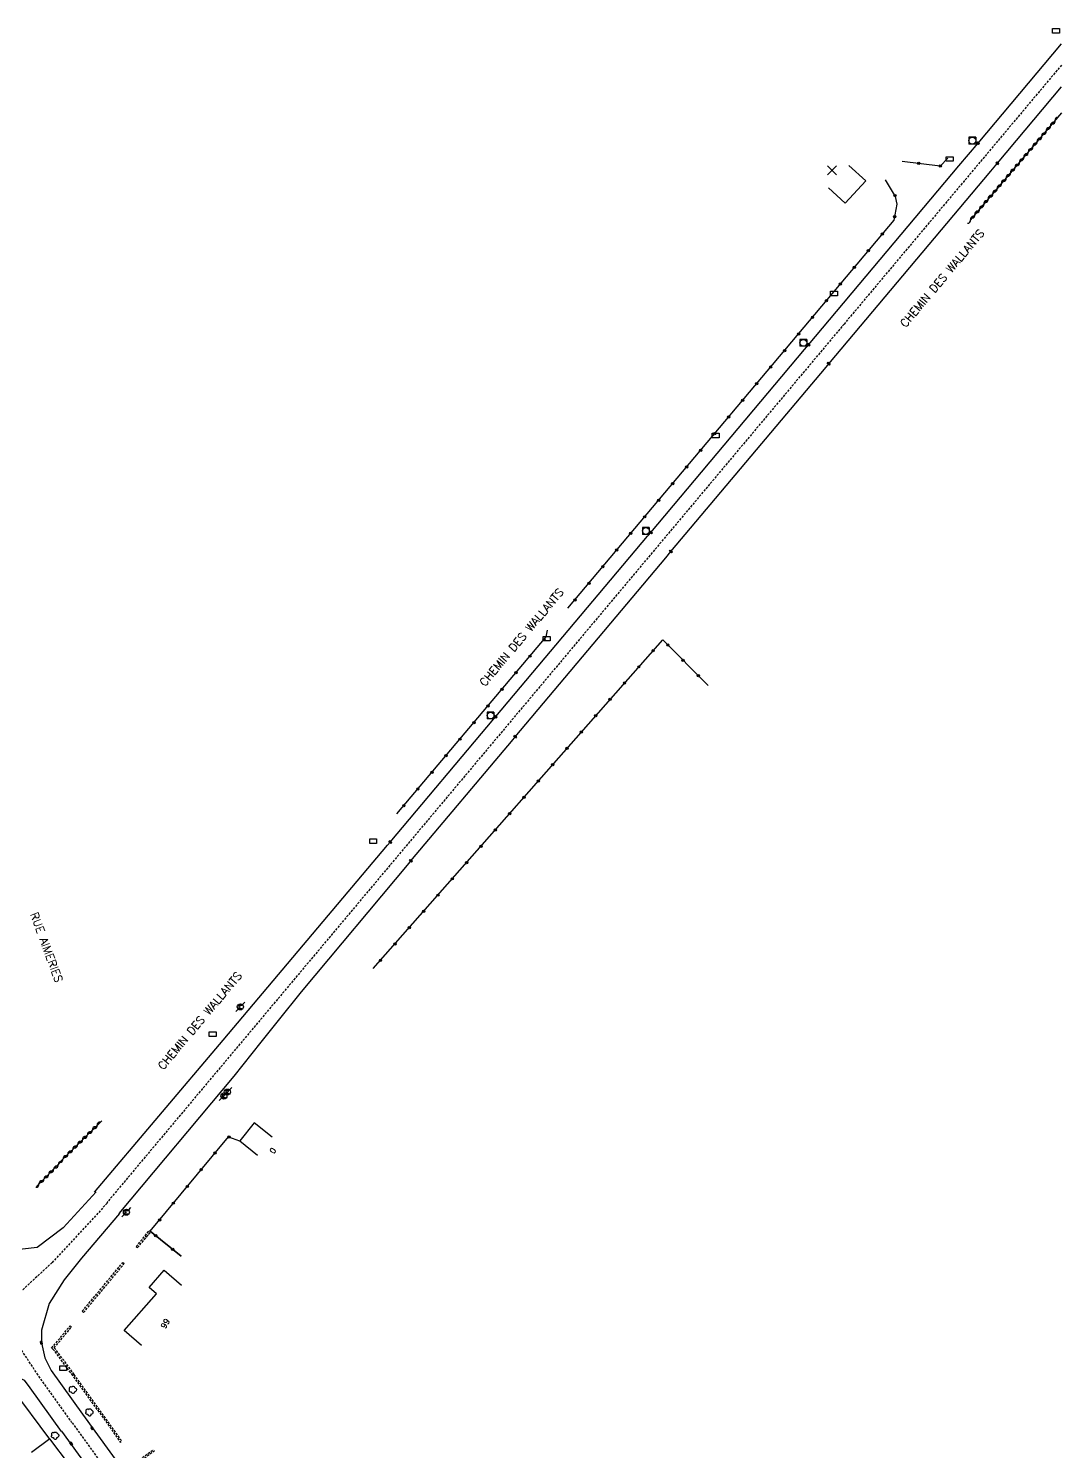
# Model space of a CAD drawing. Header units: millimetres. Extents: x 108000 to 109000, y 121000 to 122000.
# Drawn here: x 108774.1 to 109000, y 121605.4 to 121916.6 of the extents above; entities that cross this region are included whole.
import ezdxf
from ezdxf.enums import TextEntityAlignment as Align

# ---------------------------------------------------------------- set-up
doc = ezdxf.new("R2010")
doc.units = ezdxf.units.MM
doc.linetypes.add('DASHED', pattern=[0.75, 0.5, -0.25])
doc.layers.get('0').update_dxf_attribs({"linetype": 'CONTINUOUS'})
for name, color, linetype in [('W0001', 6, 'DASHED'), ('W0008', 7, 'CONTINUOUS'), ('W0100', 7, 'CONTINUOUS'), ('W0112', 1, 'DASHED'), ('W0300', 7, 'CONTINUOUS'), ('W0310', 3, 'CONTINUOUS'), ('W0322', 7, 'CONTINUOUS'), ('W0400', 7, 'CONTINUOUS'), ('W0420', 7, 'CONTINUOUS'), ('W0471', 7, 'CONTINUOUS'), ('W0989', 7, 'CONTINUOUS'), ('W0991', 7, 'CONTINUOUS'), ('W1471', 7, 'CONTINUOUS')]:
    doc.layers.add(name, color=color, linetype=linetype)
doc.styles.get("Standard").update_dxf_attribs({"font": 'romans.shx', "width": 0.85})

# ---------------------------------------------------------------- blocks, each defined once
blk = doc.blocks.new('t310o')
at = {"color": 0, "linetype": 'Continuous'}
for centre, start, end in [((-0.5, 0.38), 216.8699, 323.1304), ((0.5, -0.37), 36.8699, 143.1303)]:
    blk.add_arc(centre, 0.625, start, end, dxfattribs=at)
blk = doc.blocks.new('T400')
for p, q in [((-0.15, 0.3), (0.15, 0.3)), ((-0.15, -0.25), (-0.15, 0.3)), ((-0.15, 0.15), (0.15, 0.15)), ((-0.15, 0), (0.15, 0)), ((0.15, 0.3), (0.15, -0.25)), ((-0.15, -0.15), (0.15, -0.15)), ((-0.15, -0.25), (-0.15, -0.3)), ((-0.15, -0.3), (0.15, -0.3)), ((0.15, -0.3), (0.15, -0.25))]:
    blk.add_line(p, q)
blk = doc.blocks.new('T471')
for p, q in [((-0.333334, 0.333334), (-0.333334, -0.333334)), ((-0.333334, 0.333334), (0.333334, 0.333334)), ((-0.333334, 0), (0, 0)), ((0.500001, 0.500001), (1.000002, 1.000002)), ((-0.500001, -0.500001), (-1.000002, -1.000002)), ((-0.333334, -0.333334), (0.333334, -0.333334))]:
    blk.add_line(p, q)
blk.add_ellipse((0, 0), major_axis=(0.471405, 0.471405), ratio=1, start_param=5.4977871438, end_param=11.780972451)
blk = doc.blocks.new('T300')
for p, q in [((-0.8, 0.51), (-0.86, 0.34)), ((-0.86, 0.34), (-0.86, 0.17)), ((-0.86, 0.17), (-0.74, 0.06)), ((-0.69, 0.63), (-0.8, 0.51)), ((-0.8, -0.06), (-0.74, 0.06)), ((-0.74, 0.06), (-0.69, 0.11)), ((-0.57, 0.69), (-0.69, 0.63)), ((-0.46, 0.69), (-0.57, 0.69)), ((-0.29, 0.63), (-0.46, 0.69)), ((-0.29, 0.63), (-0.17, 0.74)), ((-0.23, 0.57), (-0.29, 0.63)), ((-0.17, 0.74), (-0.06, 0.8)), ((-0.06, 0.8), (0.06, 0.8)), ((0.06, 0.8), (0.23, 0.74)), ((0.23, 0.74), (0.34, 0.63)), ((0.34, 0.63), (0.4, 0.51)), ((0.46, 0.46), (0.34, 0.46)), ((0.4, 0.51), (0.4, 0.46)), ((0.57, 0.4), (0.46, 0.46)), ((0.57, 0.4), (0.69, 0.29)), ((0.69, 0.29), (0.74, 0.17)), ((0.74, 0.06), (0.69, -0.17)), ((0.74, 0.17), (0.74, 0.06)), ((-0.8, -0.17), (-0.8, -0.06)), ((-0.8, -0.23), (-0.8, -0.17)), ((-0.74, -0.34), (-0.8, -0.23)), ((-0.69, -0.4), (-0.74, -0.34)), ((-0.51, -0.46), (-0.69, -0.4)), ((-0.4, -0.46), (-0.51, -0.46)), ((-0.4, -0.46), (-0.34, -0.46)), ((-0.34, -0.46), (-0.34, -0.4)), ((-0.34, -0.51), (-0.34, -0.46)), ((-0.29, -0.63), (-0.34, -0.51)), ((-0.17, -0.74), (-0.29, -0.63)), ((-0.06, -0.8), (-0.17, -0.74)), ((0.06, -0.8), (-0.06, -0.8)), ((0.17, -0.74), (0.06, -0.8)), ((0.23, -0.69), (0.17, -0.74)), ((0.29, -0.46), (0.23, -0.46)), ((0.29, -0.63), (0.23, -0.69)), ((0.46, -0.4), (0.29, -0.46)), ((0.34, -0.51), (0.29, -0.63)), ((0.34, -0.51), (0.34, -0.46)), ((0.57, -0.34), (0.46, -0.4)), ((0.63, -0.29), (0.57, -0.34)), ((0.69, -0.17), (0.63, -0.29))]:
    blk.add_line(p, q)
blk = doc.blocks.new('T1471')
at = {"color": 0, "linetype": 'Continuous', "flags": 128}
blk.add_lwpolyline([(-0.75, -0.5), (-0.75, 0.5), (0.75, 0.5), (0.75, -0.5), (-0.75, -0.5)], dxfattribs=at)
blk = doc.blocks.new('T420')
for p, q in [((0.75, 0.75), (-0.75, 0.75)), ((-0.75, 0.75), (-0.75, -0.75)), ((0.75, 0.75), (0.75, -0.75)), ((0.75, -0.75), (-0.75, -0.75))]:
    blk.add_line(p, q)
blk.add_ellipse((0, 0), major_axis=(-0.53, 0.53), ratio=1, start_param=3.926991, end_param=10.210176)
blk = doc.blocks.new('t991o')
at = {"color": 0, "linetype": 'Continuous'}
for p, q in [((-1, 1), (1, -1)), ((-1, -1), (1, 1))]:
    blk.add_line(p, q, dxfattribs=at)
blk = doc.blocks.new('t322o')
at = {"color": 0, "linetype": 'Continuous'}
for radius in [0.25, 0.15]:
    blk.add_circle((0, 0), radius, dxfattribs=at)

msp = doc.modelspace()

# ---------------------------------------------------------------- linework, layer by layer
at = {"layer": 'W0001'}
for points in [[(109000, 121908.61), (108952.46, 121851.98), (108791.27, 121659.83)], [(108791.36, 121659.74), (108779.31, 121646.74), (108770.43, 121638.51)], [(108783.66, 121611.7), (108776.25, 121622.12), (108769.86, 121631.8)]]:
    msp.add_lwpolyline(points, dxfattribs=at)
at = {"layer": 'W0001', "flags": 128}
msp.add_lwpolyline([(108783.69, 121611.72), (108791.44, 121601.04), (108799.72, 121589.61), (108809.53, 121576.08), (108818.88, 121563.14), (108826.27, 121552.76), (108836.01, 121538.62), (108843.36, 121527.47), (108849.64, 121517.49), (108857.52, 121504.52), (108866.14, 121489.53), (108877.65, 121468.81), (108887.23, 121451.54), (108895.71, 121436.16), (108903.72, 121421.64), (108910.05, 121410.14), (108916.91, 121396.6), (108924.14, 121381.01), (108926.54, 121375.3), (108929.19, 121368.69), (108930.6, 121365.09), (108932.71, 121359.11), (108934.47, 121353.34), (108935.39, 121347.83), (108935.79, 121342.81)], dxfattribs=at)
at = {"layer": 'W0008'}
for points in [[(108788.55, 121662.17), (108816.74, 121695.34), (108852.64, 121738.02), (108853.24, 121738.7), (108875.88, 121765.63), (108876.3, 121766.12), (108909.51, 121805.57), (108910.24, 121806.4), (108943.78, 121846.43), (108944.69, 121847.46), (108977.54, 121886.54), (108981.75, 121891.51), (109000, 121913.26)], [(108793.99, 121657.49), (108819.11, 121687.51), (108825.03, 121694.96), (108828.8, 121699.66), (108833.84, 121705.97), (108857.35, 121734.1), (108857.75, 121734.6), (108880.09, 121761.1), (108880.58, 121761.74), (108913.5, 121800.87), (108914.59, 121802.25), (108948.51, 121842.54), (108949.12, 121843.3), (108984.57, 121885.44), (108985.97, 121887.13), (109000, 121903.84)], [(108788.95, 121662.23), (108781.74, 121654.35), (108776.06, 121650.07), (108768.98, 121649.26)], [(108794.03, 121657.45), (108785.76, 121647.68), (108781.94, 121642.95), (108778.69, 121637.79), (108776.96, 121631.94), (108776.96, 121629.21), (108777.69, 121625.89), (108779.12, 121623.17), (108785.99, 121613.57)], [(108710.53, 121548.09), (108728.73, 121571.18), (108745.93, 121592.99), (108765.87, 121618.24), (108769.25, 121621.75), (108771.3, 121621.97), (108773.17, 121621.01), (108774.42, 121619.36), (108781.32, 121609.82)]]:
    msp.add_lwpolyline(points, dxfattribs=at)
at = {"layer": 'W0008', "flags": 128}
for points in [[(108816.49, 121571.6), (108786.03, 121613.59)], [(108781.35, 121609.84), (108799, 121585.5)]]:
    msp.add_lwpolyline(points, dxfattribs=at)
at = {"layer": 'W0100'}
for points in [[(108953.49, 121886.64), (108957.18, 121883.27), (108952.72, 121878.38), (108949.03, 121881.75)], [(108827.4, 121674.18), (108823.51, 121677.32), (108820.32, 121673.35), (108824.21, 121670.22)], [(108798.86, 121628.59), (108795.09, 121631.88), (108802.11, 121639.92), (108800.52, 121641.31), (108803.82, 121645.09), (108807.59, 121641.8)], [(108769.66, 121612.38), (108765.72, 121615.46), (108768.7, 121619.29), (108770.52, 121619.17), (108778.75, 121608.14)]]:
    msp.add_lwpolyline(points, dxfattribs=at)
at = {"layer": 'W0100', "flags": 128}
msp.add_lwpolyline([(108779.13, 121599.48), (108783.11, 121602.51), (108778.78, 121608.22), (108774.8, 121605.2)], dxfattribs=at)
at = {"layer": 'W0112'}
for p, q in [((108799.65, 121652.61), (108800.6, 121653.76)), ((108799.65, 121652.61), (108799.96, 121652.36)), ((108799.96, 121652.36), (108800.91, 121653.5)), ((108800.59, 121653.74), (108800.9, 121653.48)), ((108800.6, 121653.76), (108800.91, 121653.5)), ((108797.7, 121650.27), (108798.01, 121650.01)), ((108794.79, 121646.78), (108795.1, 121646.52)), ((108785.9, 121636.09), (108786.21, 121635.83)), ((108783.24, 121632.9), (108783.55, 121632.65))]:
    msp.add_line(p, q, dxfattribs=at)
for points in [[(108797.7, 121650.27), (108800.59, 121653.74)], [(108798.01, 121650.01), (108800.9, 121653.48)], [(108785.9, 121636.09), (108794.79, 121646.78)], [(108786.21, 121635.83), (108795.1, 121646.52)], [(108783.82, 121622.05), (108779.65, 121627.67), (108779.21, 121628.04), (108783.24, 121632.9)], [(108784.15, 121622.28), (108779.94, 121627.94), (108779.77, 121628.09), (108783.55, 121632.65)]]:
    msp.add_lwpolyline(points, dxfattribs=at)
at = {"layer": 'W0112', "flags": 128}
msp.add_lwpolyline([(108784.12, 121622.26), (108783.8, 121622.03), (108792.09, 121610.53), (108793.9, 121607.89), (108794.21, 121607.5), (108794.52, 121607.75), (108794.22, 121608.13), (108792.41, 121610.76)], close=True, dxfattribs=at)
msp.add_lwpolyline([(108801.72, 121605.55), (108797.69, 121602.6), (108797.42, 121602.97), (108797.74, 121603.21), (108797.78, 121603.16), (108801.49, 121605.88)], dxfattribs=at)
at = {"layer": 'W0310'}
for p, q in [((109000, 121898.13), (108979.99, 121874.66)), ((108780.98, 121668.68), (108790.16, 121677.74)), ((108781.4, 121668.88), (108775.92, 121663.41))]:
    msp.add_line(p, q, dxfattribs=at)
at = {"layer": 'W0322'}
for points in [[(108975.16, 121888.23), (108973.46, 121886.51), (108965.16, 121887.53)], [(108892.08, 121789.82), (108963.38, 121874.68), (108964.06, 121878.21), (108963.73, 121879.85), (108961.53, 121883.52)], [(108854.68, 121744.85), (108887.31, 121783.56), (108887.65, 121785.02)], [(108849.54, 121711.03), (108912.81, 121782.95), (108922.71, 121772.95)], [(108807.51, 121648.12), (108800.77, 121653.61), (108817.89, 121674.27), (108820.31, 121673.35)], [(108800.77, 121653.61), (108807.51, 121648.12)]]:
    msp.add_lwpolyline(points, dxfattribs=at)

# ---------------------------------------------------------------- block references
at = {"layer": 'W0300'}
for p in [(108783.88, 121618.89), (108787.51, 121613.98), (108780.01, 121608.88)]:
    msp.add_blockref('T300', p, dxfattribs=at)
at = {"layer": 'W0310'}
for p, rotation in [((108996.63, 121894.18), 229.5480595059344), ((108997.6, 121895.32), 229.5480595059344), ((108998.58, 121896.46), 229.5480595059344), ((108994.69, 121891.9), 229.5480595059344), ((108995.66, 121893.04), 229.5480595059344), ((108991.77, 121888.47), 229.5480595059344), ((108992.74, 121889.61), 229.5480595059344), ((108993.71, 121890.76), 229.5480595059344), ((108988.85, 121885.05), 229.5480595059344), ((108989.82, 121886.19), 229.5480595059344), ((108990.79, 121887.33), 229.5480595059344), ((108986.9, 121882.76), 229.5480595059344), ((108987.87, 121883.91), 229.5480595059344), ((108983.98, 121879.34), 229.5480595059344), ((108984.95, 121880.48), 229.5480595059344), ((108985.93, 121881.62), 229.5480595059344), ((108981.06, 121875.92), 229.5480595059344), ((108982.03, 121877.06), 229.5480595059344), ((108983.01, 121878.2), 229.5480595059344), ((108980.09, 121874.77), 229.5480595059344), ((108789.17, 121676.76), 44.62928142688157), ((108785.96, 121673.6), 44.62928142688157), ((108787.03, 121674.65), 44.62928142688157), ((108788.1, 121675.71), 44.62928142688157), ((108782.76, 121670.44), 44.62928142688157), ((108783.83, 121671.49), 44.62928142688157), ((108784.9, 121672.54), 44.62928142688157), ((108779.63, 121667.11), 224.9371763261267), ((108780.69, 121668.17), 224.9371763261267), ((108781.69, 121669.38), 44.62928142688157), ((108776.44, 121663.93), 224.9371763261267), ((108777.51, 121664.99), 224.9371763261267), ((108778.57, 121666.05), 224.9371763261267)]:
    msp.add_blockref('t310o', p, dxfattribs=dict(at, rotation=rotation))
at = {"layer": 'W0322'}
for p, rotation in [((108968.79, 121887.09), 172.982039781299), ((108973.49, 121886.54), 225.2179024036616), ((108963.59, 121880.08), 120.846619226576), ((108963.53, 121875.45), 79.1814553383152), ((108960.83, 121871.64), 49.96114405763433), ((108957.78, 121868), 49.96114405763433), ((108954.72, 121864.37), 49.96114405763433), ((108951.66, 121860.73), 49.96114405763433), ((108948.61, 121857.09), 49.96114405763433), ((108945.55, 121853.46), 49.96114405763433), ((108942.5, 121849.82), 49.96114405763433), ((108939.44, 121846.18), 49.96114405763433), ((108936.39, 121842.55), 49.96114405763433), ((108933.33, 121838.91), 49.96114405763433), ((108930.27, 121835.27), 49.96114405763433), ((108927.22, 121831.64), 49.96114405763433), ((108924.16, 121828), 49.96114405763433), ((108921.11, 121824.36), 49.96114405763433), ((108918.05, 121820.73), 49.96114405763433), ((108915, 121817.09), 49.96114405763433), ((108911.94, 121813.45), 49.96114405763433), ((108908.88, 121809.82), 49.96114405763433), ((108905.83, 121806.18), 49.96114405763433), ((108902.77, 121802.54), 49.96114405763433), ((108899.72, 121798.91), 49.96114405763433), ((108896.66, 121795.27), 49.96114405763433), ((108893.61, 121791.63), 49.96114405763433), ((108886.83, 121782.99), 49.87082175780574), ((108910.72, 121780.58), 48.66230158103765), ((108913.93, 121781.81), 314.7379516991119), ((108883.77, 121779.35), 49.87082175780574), ((108907.59, 121777.01), 48.66230158103765), ((108917.27, 121778.44), 314.7379516991119), ((108880.71, 121775.72), 49.87082175780574), ((108904.45, 121773.45), 48.66230158103765), ((108920.62, 121775.07), 314.7379516991119), ((108877.64, 121772.09), 49.87082175780574), ((108874.58, 121768.46), 49.87082175780574), ((108901.31, 121769.88), 48.66230158103765), ((108871.52, 121764.83), 49.87082175780574), ((108898.17, 121766.31), 48.66230158103765), ((108868.46, 121761.2), 49.87082175780574), ((108895.04, 121762.75), 48.66230158103765), ((108891.9, 121759.18), 48.66230158103765), ((108865.4, 121757.56), 49.87082175780574), ((108888.76, 121755.61), 48.66230158103765), ((108862.34, 121753.93), 49.87082175780574), ((108885.62, 121752.05), 48.66230158103765), ((108859.27, 121750.3), 49.87082175780574), ((108882.49, 121748.48), 48.66230158103765), ((108856.21, 121746.67), 49.87082175780574), ((108879.35, 121744.91), 48.66230158103765), ((108876.21, 121741.35), 48.66230158103765), ((108873.07, 121737.78), 48.66230158103765), ((108869.94, 121734.21), 48.66230158103765), ((108866.8, 121730.65), 48.66230158103765), ((108863.66, 121727.08), 48.66230158103765), ((108860.52, 121723.52), 48.66230158103765), ((108857.39, 121719.95), 48.66230158103765), ((108854.25, 121716.38), 48.66230158103765), ((108851.11, 121712.82), 48.66230158103765), ((108817.99, 121674.23), 339.1308080180908), ((108814.93, 121670.7), 50.35969915241651), ((108811.9, 121667.04), 50.35969915241651), ((108808.87, 121663.38), 50.35969915241651), ((108805.84, 121659.73), 50.35969915241651), ((108802.81, 121656.07), 50.35969915241651), ((108801.98, 121652.62), 140.8303791619343), ((108805.67, 121649.62), 140.8303791619343)]:
    msp.add_blockref('t322o', p, dxfattribs=dict(at, rotation=rotation))
at = {"layer": 'W0400'}
for p, rotation in [((108981.75, 121891.51), 229.6796178239637), ((108985.97, 121887.13), 50.46771643508766), ((108944.69, 121847.46), 228.8733083578779), ((108949.12, 121843.3), 51.22364670503113), ((108910.24, 121806.4), 228.6428249927528), ((108914.59, 121802.25), 51.7693755756536), ((108876.3, 121766.12), 228.9848731226425), ((108880.58, 121761.74), 52.66009482324116), ((108853.24, 121738.7), 228.2721830892671), ((108857.75, 121734.6), 51.54486508956705), ((108776.96, 121629.21), 182.0409518847017), ((108788.09, 121610.5), 215.9516026209641), ((108783.49, 121607.14), 215.9404956510547)]:
    msp.add_blockref('T400', p, dxfattribs=dict(at, rotation=rotation))
at = {"layer": 'W0420'}
for p in [(108980.51, 121892.09), (108943.56, 121847.86), (108909.12, 121806.72), (108875.16, 121766.37)]:
    msp.add_blockref('T420', p, dxfattribs=at)
at = {"layer": 'W0471'}
for p in [(108820.47, 121702.66), (108816.86, 121683.16), (108817.61, 121684.01), (108795.55, 121657.76)]:
    msp.add_blockref('T471', p, dxfattribs=at)
at = {"layer": 'W0991'}
msp.add_blockref('t991o', (108949.83, 121885.59), dxfattribs=at)
at = {"layer": 'W1471'}
for p in [(108998.77, 121916.11), (108975.53, 121888.06), (108950.26, 121858.68), (108924.38, 121827.62), (108887.45, 121783.18), (108849.5, 121738.9), (108814.4, 121696.68), (108781.72, 121623.66)]:
    msp.add_blockref('T1471', p, dxfattribs=at)

# ---------------------------------------------------------------- texts
at = {"layer": 'W0989'}
for s, rotation, p in [('CHEMIN DES WALLANTS', 49.986, (108973.9, 121861.98)), ('CHEMIN DES WALLANTS', 50.008, (108881.95, 121783.49)), ('RUE AIMERIES', 290.2196, (108778.11, 121715.67)), ('CHEMIN DES WALLANTS', 50.0079, (108811.6, 121699.63))]:
    msp.add_text(s, height=1.75, rotation=rotation, dxfattribs=at).set_placement(p, align=Align.MIDDLE)
at = {"layer": 'W0991'}
for s, rotation, p in [('0', 51.1732, (108827.58, 121671.21)), ('99', 60.0552, (108804.05, 121633.41))]:
    msp.add_text(s, height=1.25, rotation=rotation, dxfattribs=at).set_placement(p, align=Align.MIDDLE)

doc.saveas('drawing.dxf')
